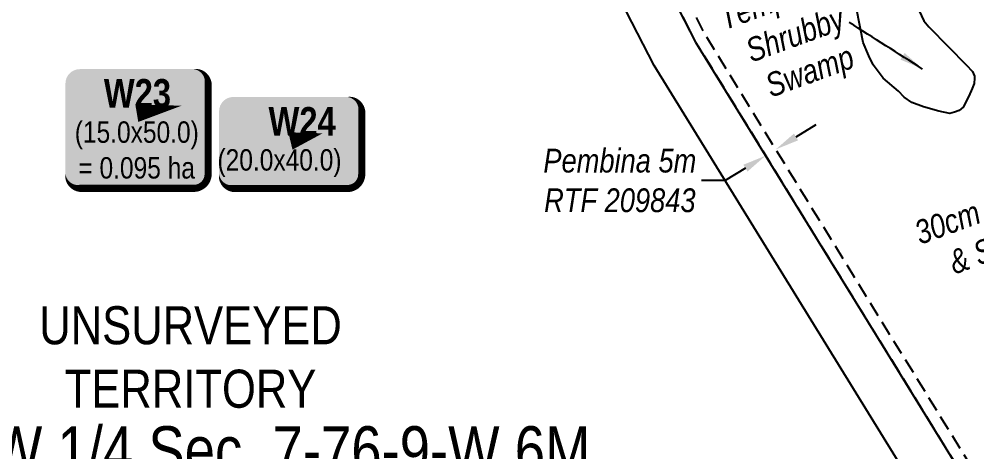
# Model space of a CAD drawing. Extents: x 347027 to 352250, y 6156875 to 6165050.
# Drawn here: x 349164.8 to 349567.5, y 6160528.9 to 6160710.9 of the extents above; entities that cross this region are included whole.
import ezdxf
from ezdxf.enums import TextEntityAlignment as Align

# ---------------------------------------------------------------- set-up
doc = ezdxf.new("R2010")
doc.units = 0
doc.header["$LTSCALE"] = 5
doc.header["$PDSIZE"] = 20
doc.linetypes.add('HIDDEN2', pattern=[1.875, 1.25, -0.625])
doc.layers.get('Defpoints').update_dxf_attribs({"color": 9})
for name, color, linetype in [('C-SYMBOL', 7, 'Continuous'), ('F-RW', 190, 'Continuous'), ('L-UNS-T', 3, 'Continuous'), ('P-TEMP-BLOCKS', 250, 'Continuous'), ('T-BUSH-T', 110, 'Continuous'), ('T-EXISTING TFA', 220, 'HIDDEN2'), ('T-EXISTING TFA-T', 220, 'Continuous'), ('WETLAND', 143, 'Continuous'), ('WETLAND-T', 146, 'Continuous')]:
    doc.layers.add(name, color=color, linetype=linetype)
doc.styles.add('100L', font='ARIALN.TTF', dxfattribs={"height": 11})
doc.styles.add('175L', font='ARIALN.TTF', dxfattribs={"height": 20})
doc.styles.add('80', font='ARIALN.TTF', dxfattribs={"height": 10})
doc.styles.add('80CG', font='ARIALN.TTF', dxfattribs={"height": 10})
doc.styles.add('80L', font='ARIALN.TTF', dxfattribs={"height": 10})
doc.styles.add('BOLD', font='ARIALNB.TTF')
doc.dimstyles.new('Compass 5 000', dxfattribs={"dimscale": 5, "dimtxt": 9, "dimasz": 2, "dimexe": 0.2, "dimexo": 0.0625, "dimgap": 0.5, "dimtad": 0, "dimtih": 1, "dimtoh": 1, "dimzin": 0, "dimdsep": 46, "dimtxsty": '80CG', "dimcen": 0.1, "dimse1": 1, "dimse2": 1, "dimclrd": 256, "dimclrt": 256, "dimaunit": 1, "dimadec": 4, "dimazin": 0, "dimtfac": 0.06, "dimtofl": 0, "dimtmove": 0, "dimatfit": 1, "dimfxl": 0.2, "dimtolj": 1, "dimtzin": 0, "dimlwd": -1, "dimarcsym": 0})

# ---------------------------------------------------------------- blocks, each defined once
blk = doc.blocks.new('*D148')
at = {"layer": 'Defpoints', "color": 0, "transparency": 16777216}
for p in [(349479.48, 6160661.78), (349475.22, 6160659.16), (349478.73, 6160653.47)]:
    blk.add_point(p, dxfattribs=at)
at = {"layer": 'T-EXISTING TFA-T', "transparency": 16777216}
for p, q in [((349491.5, 6160661.34), (349500.01, 6160666.59)), ((349470.22, 6160648.23), (349461.7, 6160642.98)), ((349461.7, 6160642.98), (349451.7, 6160642.98))]:
    blk.add_line(p, q, dxfattribs=at)
for points in [[(349490.62, 6160662.76), (349492.37, 6160659.92), (349482.98, 6160656.1)], [(349469.34, 6160649.64), (349471.09, 6160646.81), (349478.73, 6160653.47)]]:
    blk.add_solid(points, dxfattribs=at)
at = {"layer": 'T-EXISTING TFA-T', "transparency": 16777216, "insert": (349417.42, 6160642.98), "char_height": 10, "attachment_point": 5, "style": '80CG'}
blk.add_mtext('\\A1;{\\fArial Narrow|b0|i1|c0|p34;Pembina 5m\\PRTF 209843}', dxfattribs=at)
blk = doc.blocks.new('*U172')
h = blk.add_hatch(color=191)
edge = h.paths.add_edge_path()
edge.add_line((-24, -31.62), (24, -31.62))
edge.add_arc((24, -25.62), 6, 270, 360)
edge.add_line((30, -25.62), (30, 12.5))
edge.add_arc((24, 12.5), 6, 0, 90)
edge.add_line((24, 18.5), (-24, 18.5))
edge.add_arc((-24, 12.5), 6, 90, 180)
edge.add_line((-30, 12.5), (-30, -25.62))
edge.add_arc((-24, -25.62), 6, 180, 270)
at = {"color": 250, "flags": 128}
blk.add_lwpolyline([(-24, -31.62, 3, 3, 0), (24, -31.62, 3, 3, 0.414214), (30, -25.62, 3, 3, 0), (30, 12.5, 3, 0, 0.414214), (24, 18.5, 0, 0, 0), (-24, 18.5, 0, 0, 0.414214), (-30, 12.5, 0, 0, 0), (-30, -25.62, 0, 3, 0.414214)], format="xyseb", close=True, dxfattribs=at)
at = {"flags": 128}
blk.add_lwpolyline([(18.82, 3.12, 0, 7.5, 0), (0, 0, 0, 0, 0)], format="xyseb", dxfattribs=at)
at = {"color": 250}
for tag, p, height, style in [('TEMP_AREA_W1_001', (-9.21, 2.24), 12, 'BOLD'), ('ENTER_TEXT_001', (-30.66, -12.47), 9, '80')]:
    blk.add_attdef(tag, p, '', height=height, dxfattribs=dict(at, style=style))
blk = doc.blocks.new('*U179')
h = blk.add_hatch(color=191)
edge = h.paths.add_edge_path()
edge.add_line((-24, -20), (24, -20))
edge.add_arc((24, -14), 6, 270, 360)
edge.add_line((30, -14), (30, 12.5))
edge.add_arc((24, 12.5), 6, 0, 90)
edge.add_line((24, 18.5), (-24, 18.5))
edge.add_arc((-24, 12.5), 6, 90, 180)
edge.add_line((-30, 12.5), (-30, -14))
edge.add_arc((-24, -14), 6, 180, 270)
at = {"color": 250, "flags": 128}
blk.add_lwpolyline([(-24, -20, 3, 3, 0), (24, -20, 3, 3, 0.414214), (30, -14, 3, 3, 0), (30, 12.5, 3, 0, 0.414214), (24, 18.5, 0, 0, 0), (-24, 18.5, 0, 0, 0.414214), (-30, 12.5, 0, 0, 0), (-30, -14, 0, 3, 0.414214)], format="xyseb", close=True, dxfattribs=at)
at = {"flags": 128}
blk.add_lwpolyline([(13.54, 3.21, 0, 7.5, 0), (0, 0, 0, 0, 0)], format="xyseb", dxfattribs=at)
at = {"color": 250}
for tag, p, height, style in [('TEMP_AREA_W1_001', (-9.21, 2.24), 12, 'BOLD'), ('ENTER_TEXT_001', (-30.66, -12.47), 9, '80')]:
    blk.add_attdef(tag, p, '', height=height, dxfattribs=dict(at, style=style))

msp = doc.modelspace()

# ---------------------------------------------------------------- linework, layer by layer
at = {"layer": 'F-RW'}
for points in [[(349687.26, 6159957.787), (349689.078, 6159997.995), (349690.541, 6160043.061), (349697.591, 6160260.218), (349689.537, 6160273.286), (349431.873, 6160691.39), (349345.205, 6160859.615), (349268.002, 6161009.46), (349261.219, 6161022.626), (349258.697, 6161027.52), (349254.254, 6161036.145), (349075.734, 6161382.671), (349068.302, 6161397.098), (348982.69, 6161563.307), (348985.204, 6161676.708), (348985.873, 6161706.87)], [(349005.858, 6161706.207), (349005.189, 6161676.045), (349002.792, 6161567.945), (349082.29, 6161413.609), (349089.721, 6161399.182), (349270.394, 6161048.471), (349274.84, 6161039.844), (349277.36, 6161034.952), (349284.144, 6161021.784), (349368.087, 6160858.858), (349449.294, 6160701.235), (349690.769, 6160309.407), (349717.773, 6160265.591), (349710.525, 6160042.399), (349709.058, 6159997.205), (349707.263, 6159957.507)]]:
    msp.add_lwpolyline(points, dxfattribs=at)
at = {"layer": 'T-EXISTING TFA', "flags": 128}
msp.add_lwpolyline([(349717.773, 6160265.591), (349718.067, 6160274.642), (349453.65, 6160703.694), (349288.178, 6161024.869), (349284.144, 6161021.784), (349449.294, 6160701.235)], close=True, dxfattribs=at)
at = {"layer": 'WETLAND'}
msp.add_lwpolyline([(349541.254, 6160718.603), (349545.228, 6160710.114), (349547.308, 6160707.592), (349555.579, 6160699.227), (349562.967, 6160691.696), (349565.628, 6160688.905), (349566.546, 6160686.924), (349566.571, 6160686.064), (349566.35, 6160683.763), (349565.548, 6160681.733), (349564.206, 6160678.539), (349561.759, 6160673.88), (349560.081, 6160672.398), (349558.092, 6160671.767), (349556.103, 6160671.136), (349551.485, 6160672.15), (349545.122, 6160673.974), (349540.193, 6160675.839), (349536.975, 6160678.041), (349534.608, 6160680.554), (349528.138, 6160686.103), (349523.961, 6160691.719), (349522.134, 6160695.395), (349519.677, 6160701.06), (349518.652, 6160706.766), (349514.61, 6160727.586)], dxfattribs=at)

# ---------------------------------------------------------------- block references
at = {"layer": 'P-TEMP-BLOCKS'}
ref = msp.add_blockref('*U172', (349214.311, 6160671.349), dxfattribs=dict(at, xscale=0.999755, yscale=0.999755, zscale=0.999755))
ref.add_attrib('TEMP_AREA_W1_001', 'W23', (349200.452, 6160673.695), dxfattribs={"layer": '0', "color": 250, "height": 11.9971, "style": 'BOLD'})
ref.add_attrib('ENTER_TEXT_001', '(15.0x50.0)', (349188.241, 6160658.882), dxfattribs={"layer": '0', "color": 250, "height": 8.9978, "style": '80'})
ref.add_attrib('ENTER_TEXT_002', '= 0.095 ha', (349189.748, 6160643.849), dxfattribs={"layer": '0', "color": 250, "height": 8.9978, "style": '80'})
at = {"layer": 'P-TEMP-BLOCKS', "xscale": 0.999755, "yscale": 0.999755, "zscale": 0.999755}
msp.add_blockref('*U179', (349278.9, 6160659.657), dxfattribs=at).add_auto_attribs({'TEMP_AREA_W1_001': 'W24', 'ENTER_TEXT_001': '(20.0x40.0)'})

# ---------------------------------------------------------------- texts
at = {"layer": 'C-SYMBOL', "color": 3, "style": '175L'}
msp.add_text('Theor. S.W.1/4 Sec. 7-76-9-W.6M.', height=20, dxfattribs=at).set_placement((349235.071, 6160513.7), align=Align.BOTTOM_CENTER)
at = {"layer": 'L-UNS-T', "color": 3, "insert": (349236.899, 6160568.704), "char_height": 15.99608, "attachment_point": 5, "style": '80L'}
msp.add_mtext_dynamic_manual_height_columns('UNSURVEYED TERRITORY', width=126.44473, gutter_width=47.512, heights=[0], dxfattribs=at)
at = {"layer": 'T-BUSH-T', "insert": (349539.897, 6160625.187), "char_height": 9.99755, "attachment_point": 1, "rotation": 20, "style": '100L'}
msp.add_mtext_dynamic_manual_height_columns('\\pi0.37972;{\\fArial Narrow|b0|i1|c0|p34;30cm Poplar\\P\\pi9.7499;& Spruce}', width=65.42299, gutter_width=55.013, heights=[0], dxfattribs=at)
at = {"layer": 'WETLAND-T', "insert": (349457.531, 6160715.407), "char_height": 10, "attachment_point": 1, "rotation": 20, "style": '80L'}
msp.add_mtext_dynamic_manual_height_columns('\\pi0.41491;{\\fArial Narrow|b0|i1|c0|p34;Temporary \\P\\pi6.4654;Shrubby \\P\\pi9.1734;Swamp}', width=55.48194, gutter_width=50.012, heights=[0], dxfattribs=at)

# ---------------------------------------------------------------- dimensions: what is measured, and where the dimension line sits
at = {"layer": 'T-EXISTING TFA-T'}
dim = msp.add_aligned_dim(p1=(349479.479, 6160661.783), p2=(349475.223, 6160659.16), distance=6.681, text='{\\fArial Narrow|b0|i1|c0|p34;Pembina 5m\\PRTF 209843}', dimstyle='Compass 5 000', dxfattribs=at)
dim.commit()
dim.dimension.update_dxf_attribs({"geometry": '*D148', "text_midpoint": (349417.418, 6160642.98)})

# ---------------------------------------------------------------- leaders
at = {"layer": 'WETLAND-T', "path_type": 1}
msp.add_leader([(349544.716, 6160689.908), (349513.813, 6160709.519)], dimstyle='Compass 5 000', override={"dimgap": 0.5, "dimtad": 0}, dxfattribs=at)

doc.saveas('drawing.dxf')
